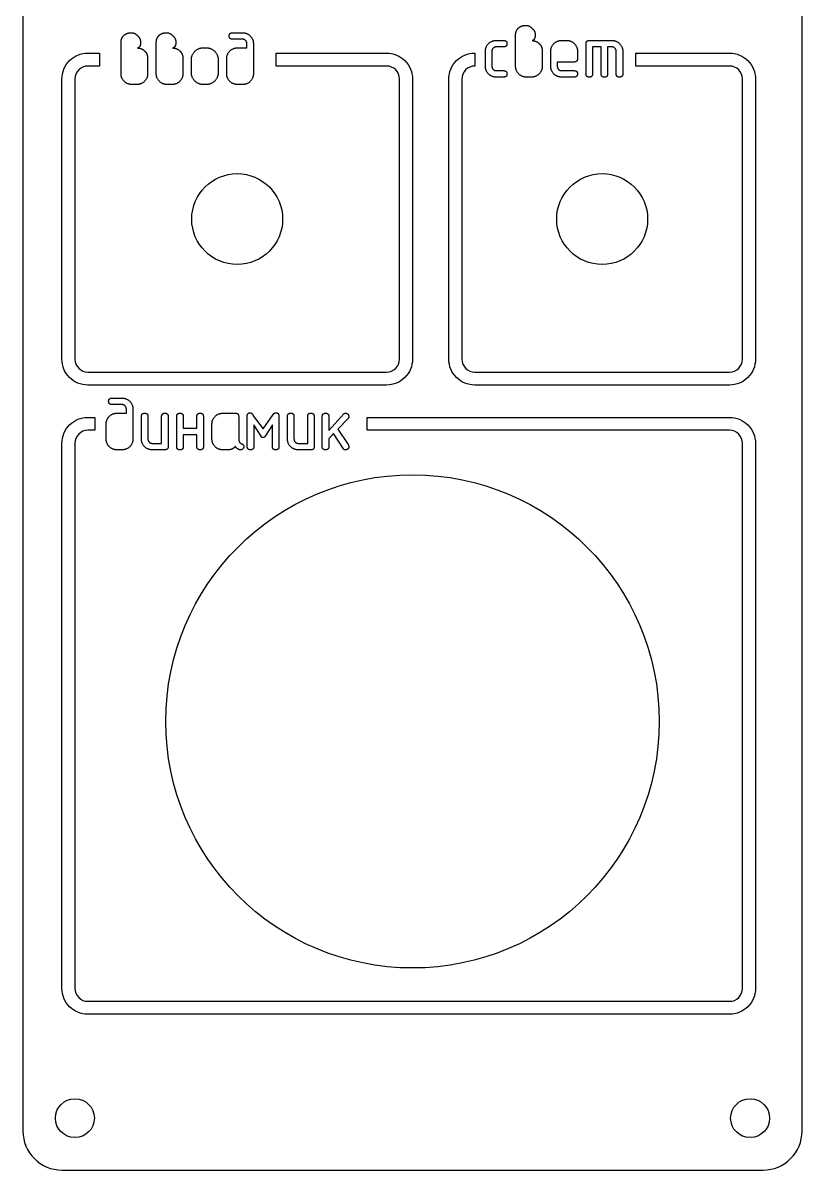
# Model space of a CAD drawing. Header units: millimetres. Extents: x -30 to 30, y -112 to 112.
# Drawn here: x -30 to 30, y -111.5 to -23.1 of the extents above; entities that cross this region are included whole.
import ezdxf

# ---------------------------------------------------------------- set-up
doc = ezdxf.new("R2010")
doc.units = ezdxf.units.MM

msp = doc.modelspace()

# ---------------------------------------------------------------- linework, layer by layer
for p, q in [((-22.447, -27.031), (-22.447, -24.628)), ((-19.734, -27.031), (-19.734, -24.628)), ((-13.866, -23.876), (-13.087, -23.876)), ((-13.087, -24.374), (-13.866, -24.374)), ((-12.252, -24.707), (-12.252, -27.031)), ((6.442, -24.469), (7.023, -24.469)), ((7.941, -26.462), (7.941, -24.06)), ((11.482, -24.469), (11.871, -24.469)), ((13.366, -27.043), (13.366, -24.72)), ((13.617, -24.469), (15.357, -24.469)), ((-16.113, -25.037), (-15.882, -25.037)), ((5.614, -26.462), (5.614, -25.301)), ((6.116, -25.301), (6.116, -26.462)), ((7.023, -24.967), (6.442, -24.967)), ((9.99, -25.301), (9.99, -26.462)), ((10.65, -26.462), (10.65, -25.301)), ((12.706, -25.301), (12.706, -25.881)), ((15.69, -27.043), (15.69, -25.297)), ((16.192, -25.301), (16.192, -27.043)), ((-20.397, -25.869), (-20.397, -27.031)), ((-17.684, -25.869), (-17.684, -27.031)), ((-17.024, -26.955), (-17.024, -25.945)), ((-14.968, -25.945), (-14.968, -26.955)), ((-14.308, -27.031), (-14.308, -25.869)), ((6.442, -26.796), (7.023, -26.796)), ((7.023, -27.294), (6.442, -27.294)), ((9.159, -27.294), (8.769, -27.294)), ((11.482, -26.796), (12.452, -26.796)), ((12.452, -27.294), (11.482, -27.294)), ((-21.229, -27.863), (-21.618, -27.863)), ((-18.516, -27.863), (-18.905, -27.863)), ((-15.882, -27.863), (-16.113, -27.863)), ((-13.087, -27.863), (-13.476, -27.863)), ((-23.149, -52.024), (-22.37, -52.024)), ((-22.37, -52.522), (-23.149, -52.522)), ((-21.535, -52.856), (-21.535, -55.179)), ((-20.875, -55.179), (-20.875, -53.436)), ((-20.373, -53.436), (-20.373, -55.179)), ((-18.819, -53.436), (-18.819, -55.76)), ((-18.159, -55.76), (-18.159, -53.436)), ((-16.103, -53.436), (-16.103, -55.76)), ((-14.611, -53.186), (-13.641, -53.186)), ((-13.387, -53.436), (-13.387, -55.176)), ((-12.727, -55.76), (-12.727, -53.436)), ((-10.288, -53.436), (-10.288, -55.76)), ((-9.628, -55.179), (-9.628, -53.436)), ((-9.126, -53.436), (-9.126, -55.179)), ((-7.571, -53.436), (-7.571, -55.76)), ((-6.948, -55.76), (-6.948, -53.436)), ((-23.591, -55.179), (-23.591, -54.017)), ((-15.443, -55.179), (-15.443, -54.017)), ((-5.314, -55.941), (-6.08, -54.743)), ((-6.446, -55.163), (-6.446, -55.76)), ((-22.37, -56.011), (-22.76, -56.011)), ((-19.073, -56.011), (-20.043, -56.011)), ((-14.222, -56.011), (-14.611, -56.011)), ((-7.826, -56.011), (-8.796, -56.011))]:
    msp.add_line(p, q)
for points in [[(-30, 108.5), (-30, -108.5, 0.414214), (-27, -111.5), (27, -111.5, 0.414214), (30, -108.5), (30, 108.5, 0.414214), (27, 111.5), (-27, 111.5, 0.414214)], [(-10.5, -25.439), (-2, -25.439, -0.414214), (0, -27.439), (0, -49.021, -0.414214), (-2, -51.021), (-25, -51.021, -0.414214), (-27, -49.021), (-27, -27.439, -0.414214), (-25, -25.439), (-24.111, -25.439), (-24.111, -26.439), (-25, -26.439, 0.414214), (-26, -27.439), (-26, -49.021, 0.414214), (-25, -50.021), (-2, -50.021, 0.414214), (-1, -49.021), (-1, -27.439, 0.414214), (-2, -26.439), (-10.5, -26.439)], [(4.8, -25.439), (4.8, -26.439, 0.414214), (3.8, -27.439), (3.8, -49.021, 0.414214), (4.8, -50.021), (24.414, -50.021, 0.414214), (25.414, -49.021), (25.414, -27.439, 0.414214), (24.414, -26.439), (17.21, -26.439), (17.21, -25.439), (24.414, -25.439, -0.414214), (26.414, -27.439), (26.414, -49.021, -0.414214), (24.414, -51.021), (4.8, -51.021, -0.414214), (2.8, -49.021), (2.8, -27.439, -0.414214)], [(24.414, -53.507, -0.414214), (26.414, -55.507), (26.414, -97.5, -0.414214), (24.414, -99.5), (-25, -99.5, -0.414214), (-27, -97.5), (-27, -55.507, -0.414214), (-25, -53.507), (-24.475, -53.507), (-24.475, -54.507), (-25, -54.507, 0.414214), (-26, -55.507), (-26, -97.5, 0.414214), (-25, -98.5), (24.414, -98.5, 0.414214), (25.414, -97.5), (25.414, -55.507, 0.414214), (24.414, -54.507), (-3.5, -54.507), (-3.5, -53.507)]]:
    msp.add_lwpolyline(points, format="xyb", close=True)
for points in [[(-13.473, -25.037), (-12.754, -25.037), (-12.754, -24.704)], [(14.528, -27.043), (14.528, -24.967), (13.868, -24.967), (13.868, -27.043)], [(15.36, -24.967), (15.03, -24.967), (15.03, -27.043)], [(12.452, -26.132), (11.152, -26.132), (11.152, -26.462)], [(-22.756, -53.186), (-22.037, -53.186), (-22.037, -52.852)], [(-20.043, -55.512), (-19.321, -55.512), (-19.321, -53.436)], [(-17.657, -53.436), (-17.657, -54.351), (-16.604, -54.351), (-16.604, -53.436)], [(-12.261, -53.38), (-11.509, -54.403), (-10.743, -53.291)], [(-8.796, -55.512), (-8.073, -55.512), (-8.073, -53.436)], [(-6.446, -53.436), (-6.446, -54.522), (-5.278, -53.235)], [(-4.977, -53.621), (-5.74, -54.407), (-4.958, -55.598)], [(-11.664, -54.961), (-12.225, -54.096), (-12.225, -55.76)], [(-10.789, -55.76), (-10.789, -54.096), (-11.35, -54.961)], [(-16.604, -55.76), (-16.604, -54.849), (-17.657, -54.849), (-17.657, -55.76)]]:
    msp.add_lwpolyline(points)
for centre, radius in [((-13.5, -38.23), 3.5), ((14.607, -38.23), 3.5), ((0, -76.932), 19), ((-26, -107.5), 1.5), ((26, -107.5), 1.5)]:
    msp.add_circle(centre, radius)
for points in [[(7.941, -24.06), (7.941, -23.706), (8.175, -23.495)], [(8.175, -23.495), (8.39, -23.307), (8.696, -23.307)], [(8.696, -23.307), (9.003, -23.307), (9.145, -23.479)], [(9.145, -23.479), (9.449, -23.703), (9.449, -24.056)], [(-22.447, -24.628), (-22.447, -24.275), (-22.212, -24.064)], [(-22.212, -24.064), (-21.998, -23.876), (-21.691, -23.876)], [(-21.691, -23.876), (-21.384, -23.876), (-21.242, -24.047)], [(-21.242, -24.047), (-20.938, -24.272), (-20.938, -24.625)], [(-20.938, -24.625), (-20.938, -24.981), (-21.169, -25.051)], [(-19.734, -24.628), (-19.734, -24.275), (-19.499, -24.064)], [(-19.499, -24.064), (-19.285, -23.876), (-18.978, -23.876)], [(-18.978, -23.876), (-18.671, -23.876), (-18.529, -24.047)], [(-18.529, -24.047), (-18.225, -24.272), (-18.225, -24.625)], [(-18.225, -24.625), (-18.225, -24.981), (-18.457, -25.051)], [(-14.117, -24.123), (-14.117, -23.876), (-13.866, -23.876)], [(-13.866, -24.374), (-14.117, -24.374), (-14.117, -24.123)], [(-13.087, -23.876), (-12.74, -23.876), (-12.252, -24.364), (-12.252, -24.707)], [(-12.754, -24.704), (-12.754, -24.572), (-12.952, -24.374), (-13.087, -24.374)], [(5.614, -25.301), (5.614, -24.954), (6.102, -24.469), (6.442, -24.469)], [(7.023, -24.469), (7.277, -24.469), (7.277, -24.716)], [(7.277, -24.716), (7.277, -24.967), (7.023, -24.967)], [(9.449, -24.056), (9.449, -24.413), (9.218, -24.482)], [(9.218, -24.482), (9.558, -24.482), (9.802, -24.763)], [(10.65, -25.301), (10.65, -24.954), (11.135, -24.469), (11.482, -24.469)], [(11.871, -24.469), (12.218, -24.469), (12.706, -24.957), (12.706, -25.301)], [(13.366, -24.72), (13.366, -24.469), (13.617, -24.469)], [(15.357, -24.469), (15.703, -24.469), (16.192, -24.957), (16.192, -25.301)], [(-21.169, -25.051), (-20.829, -25.051), (-20.585, -25.331)], [(-20.585, -25.331), (-20.397, -25.513), (-20.397, -25.869)], [(-18.457, -25.051), (-18.117, -25.051), (-17.872, -25.331)], [(-17.872, -25.331), (-17.684, -25.513), (-17.684, -25.869)], [(-17.024, -25.945), (-17.024, -25.569), (-16.486, -25.037), (-16.113, -25.037)], [(-15.882, -25.037), (-15.503, -25.037), (-14.968, -25.572), (-14.968, -25.945)], [(-14.308, -25.869), (-14.308, -25.523), (-13.816, -25.037), (-13.473, -25.037)], [(6.442, -24.967), (6.31, -24.967), (6.116, -25.162), (6.116, -25.301)], [(9.802, -24.763), (9.99, -24.944), (9.99, -25.301)], [(15.69, -25.297), (15.69, -25.165), (15.492, -24.967), (15.36, -24.967)], [(6.442, -27.294), (6.102, -27.294), (5.614, -26.809), (5.614, -26.462)], [(6.116, -26.462), (6.116, -26.601), (6.31, -26.796), (6.442, -26.796)], [(8.769, -27.294), (8.429, -27.294), (7.941, -26.809), (7.941, -26.462)], [(9.99, -26.462), (9.99, -26.805), (9.505, -27.294), (9.159, -27.294)], [(11.482, -27.294), (11.135, -27.294), (10.65, -26.809), (10.65, -26.462)], [(11.152, -26.462), (11.152, -26.601), (11.347, -26.796), (11.482, -26.796)], [(12.706, -25.881), (12.706, -26.132), (12.452, -26.132)], [(-21.618, -27.863), (-21.958, -27.863), (-22.447, -27.377), (-22.447, -27.031)], [(-20.397, -27.031), (-20.397, -27.374), (-20.882, -27.863), (-21.229, -27.863)], [(-18.905, -27.863), (-19.245, -27.863), (-19.734, -27.377), (-19.734, -27.031)], [(-17.684, -27.031), (-17.684, -27.374), (-18.169, -27.863), (-18.516, -27.863)], [(-16.113, -27.863), (-16.49, -27.863), (-17.024, -27.331), (-17.024, -26.955)], [(-14.968, -26.955), (-14.968, -27.334), (-15.503, -27.863), (-15.882, -27.863)], [(-13.476, -27.863), (-13.82, -27.863), (-14.308, -27.377), (-14.308, -27.031)], [(-12.252, -27.031), (-12.252, -27.377), (-12.74, -27.863), (-13.087, -27.863)], [(7.023, -26.796), (7.277, -26.796), (7.277, -27.043)], [(7.277, -27.043), (7.277, -27.294), (7.023, -27.294)], [(12.452, -26.796), (12.706, -26.796), (12.706, -27.043)], [(12.706, -27.043), (12.706, -27.294), (12.452, -27.294)], [(13.617, -27.294), (13.366, -27.294), (13.366, -27.043)], [(13.868, -27.043), (13.868, -27.294), (13.617, -27.294)], [(14.779, -27.294), (14.528, -27.294), (14.528, -27.043)], [(15.03, -27.043), (15.03, -27.294), (14.779, -27.294)], [(15.941, -27.294), (15.69, -27.294), (15.69, -27.043)], [(16.192, -27.043), (16.192, -27.294), (15.941, -27.294)], [(-23.4, -52.271), (-23.4, -52.024), (-23.149, -52.024)], [(-22.37, -52.024), (-22.024, -52.024), (-21.535, -52.512), (-21.535, -52.856)], [(-23.149, -52.522), (-23.4, -52.522), (-23.4, -52.271)], [(-22.037, -52.852), (-22.037, -52.72), (-22.235, -52.522), (-22.37, -52.522)], [(-23.591, -54.017), (-23.591, -53.671), (-23.099, -53.186), (-22.756, -53.186)], [(-20.875, -53.436), (-20.875, -53.186), (-20.624, -53.186)], [(-20.624, -53.186), (-20.373, -53.186), (-20.373, -53.436)], [(-19.321, -53.436), (-19.321, -53.186), (-19.07, -53.186)], [(-19.07, -53.186), (-18.819, -53.186), (-18.819, -53.436)], [(-18.159, -53.436), (-18.159, -53.186), (-17.908, -53.186)], [(-17.908, -53.186), (-17.657, -53.186), (-17.657, -53.436)], [(-16.604, -53.436), (-16.604, -53.186), (-16.354, -53.186)], [(-16.354, -53.186), (-16.103, -53.186), (-16.103, -53.436)], [(-15.443, -54.017), (-15.443, -53.671), (-14.951, -53.186), (-14.611, -53.186)], [(-13.641, -53.186), (-13.387, -53.186), (-13.387, -53.436)], [(-12.727, -53.436), (-12.727, -53.156), (-12.502, -53.156)], [(-12.502, -53.156), (-12.37, -53.156), (-12.261, -53.38)], [(-10.743, -53.291), (-10.644, -53.156), (-10.515, -53.156)], [(-10.515, -53.156), (-10.288, -53.156), (-10.288, -53.436)], [(-9.628, -53.436), (-9.628, -53.186), (-9.377, -53.186)], [(-9.377, -53.186), (-9.126, -53.186), (-9.126, -53.436)], [(-8.073, -53.436), (-8.073, -53.186), (-7.822, -53.186)], [(-7.822, -53.186), (-7.571, -53.186), (-7.571, -53.436)], [(-6.948, -53.436), (-6.948, -53.186), (-6.697, -53.186)], [(-6.697, -53.186), (-6.446, -53.186), (-6.446, -53.436)], [(-5.278, -53.235), (-5.248, -53.176), (-5.152, -53.176)], [(-5.152, -53.176), (-5.05, -53.176), (-4.901, -53.341), (-4.901, -53.44)], [(-4.901, -53.44), (-4.901, -53.545), (-4.977, -53.621)], [(-6.08, -54.743), (-6.129, -54.783), (-6.446, -55.163)], [(-22.76, -56.011), (-23.103, -56.011), (-23.591, -55.526), (-23.591, -55.179)], [(-21.535, -55.179), (-21.535, -55.526), (-22.024, -56.011), (-22.37, -56.011)], [(-20.043, -56.011), (-20.387, -56.011), (-20.875, -55.526), (-20.875, -55.179)], [(-20.373, -55.179), (-20.373, -55.318), (-20.179, -55.512), (-20.043, -55.512)], [(-14.611, -56.011), (-14.954, -56.011), (-15.443, -55.526), (-15.443, -55.179)], [(-13.387, -55.176), (-13.387, -55.43), (-13.198, -55.526)], [(-13.198, -55.526), (-12.994, -55.595), (-12.994, -55.753)], [(-11.509, -55.067), (-11.624, -55.067), (-11.664, -54.961)], [(-11.35, -54.961), (-11.393, -55.067), (-11.509, -55.067)], [(-8.796, -56.011), (-9.139, -56.011), (-9.628, -55.526), (-9.628, -55.179)], [(-9.126, -55.179), (-9.126, -55.318), (-8.931, -55.512), (-8.796, -55.512)], [(-4.958, -55.598), (-4.901, -55.684), (-4.901, -55.763)], [(-18.819, -55.76), (-18.819, -56.011), (-19.073, -56.011)], [(-17.908, -56.011), (-18.159, -56.011), (-18.159, -55.76)], [(-17.657, -55.76), (-17.657, -56.011), (-17.908, -56.011)], [(-16.354, -56.011), (-16.604, -56.011), (-16.604, -55.76)], [(-16.103, -55.76), (-16.103, -56.011), (-16.354, -56.011)], [(-13.647, -55.753), (-13.849, -56.011), (-14.222, -56.011)], [(-13.37, -55.984), (-13.562, -55.898), (-13.647, -55.753)], [(-13.245, -56.014), (-13.301, -56.014), (-13.37, -55.984)], [(-12.994, -55.753), (-12.994, -55.856), (-13.136, -56.014), (-13.245, -56.014)], [(-12.476, -56.011), (-12.727, -56.011), (-12.727, -55.76)], [(-12.225, -55.76), (-12.225, -56.011), (-12.476, -56.011)], [(-10.538, -56.011), (-10.789, -56.011), (-10.789, -55.76)], [(-10.288, -55.76), (-10.288, -56.011), (-10.538, -56.011)], [(-7.571, -55.76), (-7.571, -56.011), (-7.826, -56.011)], [(-6.697, -56.011), (-6.948, -56.011), (-6.948, -55.76)], [(-6.446, -55.76), (-6.446, -56.011), (-6.697, -56.011)], [(-5.156, -56.017), (-5.278, -56.017), (-5.314, -55.941)], [(-4.901, -55.763), (-4.901, -55.869), (-5.06, -56.017), (-5.156, -56.017)]]:
    msp.add_open_spline(points, degree=2)

doc.saveas('drawing.dxf')
